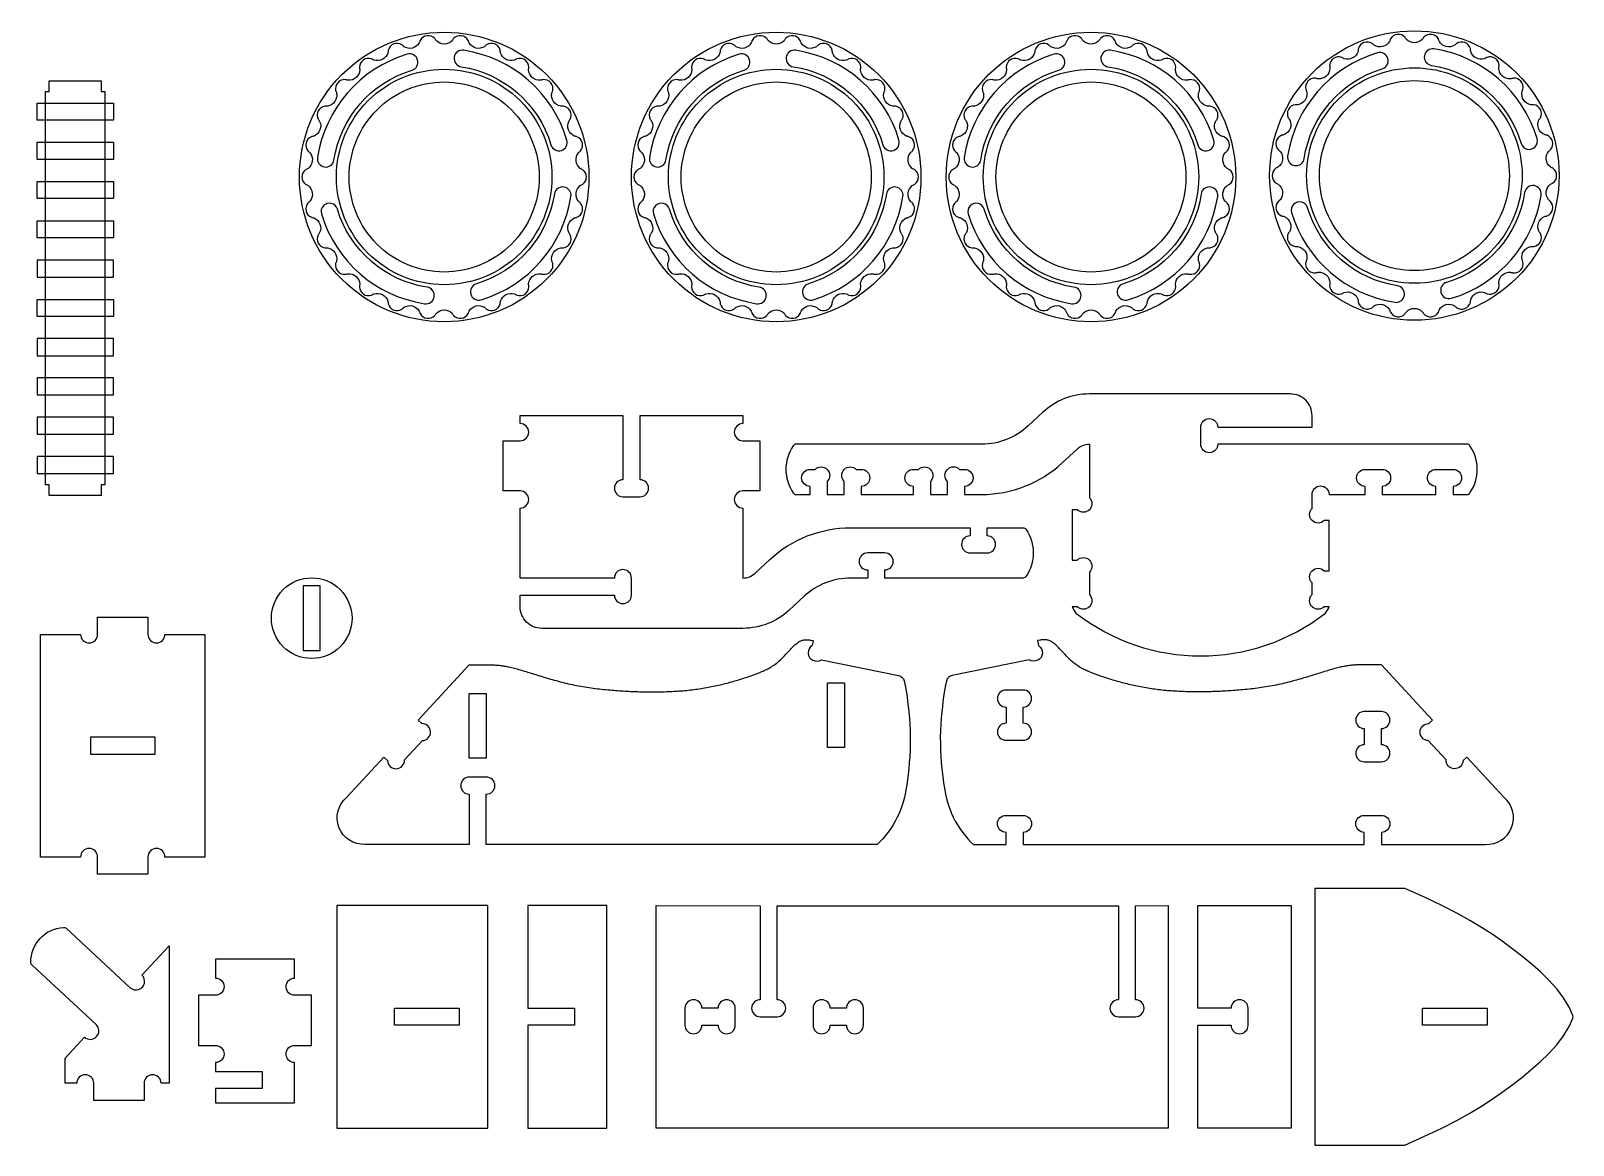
# Model space of a CAD drawing. Extents: x -514 to 537, y 96 to 817.
# Drawn here: x -514 to 28, y 96 to 488 of the extents above; entities that cross this region are included whole.
import ezdxf

# ---------------------------------------------------------------- set-up
doc = ezdxf.new("R2010")
doc.units = 0
for name, color, linetype in [('EXTERNAL_CUT', 1, 'CONTINUOUS'), ('INTERNAL_CUT', 5, 'CONTINUOUS'), ('KERF_POCKET_CUT_3MM', 6, 'CONTINUOUS'), ('POCKET_CUT_1_1MM', 3, 'CONTINUOUS')]:
    doc.layers.add(name, color=color, linetype=linetype)

msp = doc.modelspace()

# ---------------------------------------------------------------- linework, layer by layer
at = {"layer": 'EXTERNAL_CUT', "flags": 128}
for points in [[(-349.12, 392.94, -0.203461), (-347.22, 395.25, -0.203461), (-344.24, 395.49, -0.0722), (-343.75, 395.25, 0.068231), (-343.37, 395.05, 0.239296), (-340.51, 395.44, 0.239296), (-339.14, 397.97, 0.068231), (-339.19, 398.4, -0.0722), (-339.24, 398.95, -0.203461), (-337.96, 401.65, -0.203461), (-335.12, 402.6, -0.0722), (-334.59, 402.48, 0.068231), (-334.16, 402.38, 0.239296), (-331.48, 403.44, 0.239296), (-330.76, 406.22, 0.068231), (-330.91, 406.63, -0.0722), (-331.09, 407.15, -0.203461), (-330.49, 410.08, -0.203461), (-327.96, 411.68, -0.0722), (-327.41, 411.69, 0.068231), (-326.98, 411.69, 0.239296), (-324.63, 413.36, 0.239296), (-324.59, 416.24, 0.068231), (-324.84, 416.6, -0.0722), (-325.14, 417.06, -0.203461), (-325.25, 420.05, -0.203461), (-323.19, 422.21, -0.0722), (-322.66, 422.35, 0.068231), (-322.24, 422.46, 0.239296), (-320.35, 424.64, 0.239296), (-321.01, 427.45, 0.068231), (-321.33, 427.74, -0.0722), (-321.73, 428.11, -0.203461), (-322.56, 430.98, -0.203461), (-321.07, 433.58, -0.0722), (-320.59, 433.84, 0.068231), (-320.2, 434.05, 0.239296), (-318.9, 436.62, 0.239296), (-320.2, 439.18, 0.068231), (-320.59, 439.39, -0.0722), (-321.07, 439.66, -0.203461), (-322.56, 442.25, -0.203461), (-321.73, 445.12, -0.0722), (-321.33, 445.49, 0.068231), (-321.01, 445.78, 0.239296), (-320.35, 448.59, 0.239296), (-322.24, 450.77, 0.068231), (-322.66, 450.88, -0.0722), (-323.19, 451.02, -0.203461), (-325.25, 453.18, -0.203461), (-325.14, 456.17, -0.0722), (-324.84, 456.63, 0.068231), (-324.59, 456.99, 0.239296), (-324.63, 459.87, 0.239296), (-326.98, 461.54, 0.068231), (-327.41, 461.54, -0.0722), (-327.96, 461.55, -0.203461), (-330.49, 463.15, -0.203461), (-331.09, 466.08, -0.0722), (-330.91, 466.6, 0.068231), (-330.76, 467.01, 0.239296), (-331.48, 469.79, 0.239296), (-334.16, 470.85, 0.068231), (-334.59, 470.75, -0.0722), (-335.12, 470.63, -0.203461), (-337.96, 471.58, -0.203461), (-339.24, 474.28, -0.0722), (-339.19, 474.83, 0.068231), (-339.14, 475.26, 0.239296), (-340.51, 477.79, 0.239296), (-343.37, 478.18, 0.068231), (-343.75, 477.98, -0.0722), (-344.24, 477.74, -0.203461), (-347.22, 477.98, -0.203461), (-349.12, 480.29, -0.0722), (-349.2, 480.84, 0.068231), (-349.25, 481.27, 0.239296), (-351.19, 483.4, 0.239296), (-354.06, 483.09, 0.068231), (-354.39, 482.81, -0.0722), (-354.8, 482.45, -0.203461), (-357.75, 481.97, -0.203461), (-360.15, 483.77, -0.0722), (-360.35, 484.28, 0.068231), (-360.51, 484.68, 0.239296), (-362.9, 486.28, 0.239296), (-365.61, 485.3, 0.068231), (-365.86, 484.95, -0.0722), (-366.18, 484.5, -0.203461), (-368.94, 483.33, -0.203461), (-371.69, 484.5, -0.0722), (-372.01, 484.95, 0.068231), (-372.26, 485.3, 0.239296), (-374.97, 486.28, 0.239296), (-377.36, 484.68, 0.068231), (-377.52, 484.28, -0.0722), (-377.72, 483.77, -0.203461), (-380.12, 481.97, -0.203461), (-383.07, 482.45, -0.0722), (-383.48, 482.81, 0.068231), (-383.81, 483.09, 0.239296), (-386.68, 483.4, 0.239296), (-388.62, 481.27, 0.068231), (-388.67, 480.84, -0.0722), (-388.75, 480.29, -0.203461), (-390.65, 477.98, -0.203461), (-393.63, 477.74, -0.0722), (-394.12, 477.98, 0.068231), (-394.5, 478.18, 0.239296), (-397.36, 477.79, 0.239296), (-398.73, 475.26, 0.068231), (-398.68, 474.83, -0.0722), (-398.63, 474.28, -0.203461), (-399.91, 471.58, -0.203461), (-402.75, 470.63, -0.0722), (-403.28, 470.75, 0.068231), (-403.71, 470.85, 0.239296), (-406.39, 469.79, 0.239296), (-407.11, 467.01, 0.068231), (-406.96, 466.6, -0.0722), (-406.78, 466.08, -0.203461), (-407.38, 463.15, -0.203461), (-409.91, 461.55, -0.0722), (-410.46, 461.54, 0.068231), (-410.89, 461.54, 0.239296), (-413.24, 459.87, 0.239296), (-413.28, 456.99, 0.068231), (-413.03, 456.63, -0.0722), (-412.73, 456.17, -0.203461), (-412.62, 453.18, -0.203461), (-414.68, 451.02, -0.0722), (-415.21, 450.88, 0.068231), (-415.63, 450.77, 0.239296), (-417.52, 448.59, 0.239296), (-416.86, 445.78, 0.068231), (-416.54, 445.49, -0.0722), (-416.14, 445.12, -0.203461), (-415.31, 442.25, -0.203461), (-416.8, 439.66, -0.0722), (-417.28, 439.39, 0.068231), (-417.67, 439.18, 0.239296), (-418.97, 436.62, 0.239296), (-417.67, 434.05, 0.068231), (-417.28, 433.84, -0.0722), (-416.8, 433.58, -0.203461), (-415.31, 430.98, -0.203461), (-416.14, 428.11, -0.0722), (-416.54, 427.74, 0.068231), (-416.86, 427.45, 0.239296), (-417.52, 424.64, 0.239296), (-415.63, 422.46, 0.068231), (-415.21, 422.35, -0.0722), (-414.68, 422.21, -0.203461), (-412.62, 420.05, -0.203461), (-412.73, 417.06, -0.0722), (-413.03, 416.6, 0.068231), (-413.28, 416.24, 0.239296), (-413.24, 413.36, 0.239296), (-410.89, 411.69, 0.068231), (-410.46, 411.69, -0.0722), (-409.91, 411.68, -0.203461), (-407.38, 410.08, -0.203461), (-406.78, 407.15, -0.0722), (-406.96, 406.63, 0.068231), (-407.11, 406.22, 0.239296), (-406.39, 403.44, 0.239296), (-403.71, 402.38, 0.068231), (-403.28, 402.48, -0.0722), (-402.75, 402.6, -0.203461), (-399.91, 401.65, -0.203461), (-398.63, 398.95, -0.0722), (-398.68, 398.4, 0.068231), (-398.73, 397.97, 0.239296), (-397.36, 395.44, 0.239296), (-394.5, 395.05, 0.068231), (-394.12, 395.25, -0.0722), (-393.63, 395.49, -0.203461), (-390.65, 395.25, -0.203461), (-388.75, 392.94, -0.0722), (-388.67, 392.39, 0.068231), (-388.62, 391.96, 0.239296), (-386.68, 389.83, 0.239296), (-383.81, 390.14, 0.068231), (-383.48, 390.43, -0.0722), (-383.07, 390.78, -0.203461), (-380.12, 391.26, -0.203461), (-377.72, 389.46, -0.0722), (-377.52, 388.95, 0.068231), (-377.36, 388.55, 0.239296), (-374.97, 386.95, 0.239296), (-372.26, 387.93, 0.068231), (-372.01, 388.29, -0.0722), (-371.69, 388.73, -0.203461), (-368.94, 389.9, -0.203461), (-366.18, 388.73, -0.0722), (-365.86, 388.29, 0.068231), (-365.61, 387.93, 0.239296), (-362.9, 386.95, 0.239296), (-360.51, 388.55, 0.068231), (-360.35, 388.95, -0.0722), (-360.15, 389.46, -0.203461), (-357.75, 391.26, -0.203461), (-354.8, 390.78, -0.0722), (-354.39, 390.43, 0.068231), (-354.06, 390.14, 0.239296), (-351.19, 389.83, 0.239296), (-349.25, 391.96, 0.068231), (-349.2, 392.39, -0.0722), (-349.12, 392.94)], [(-232.36, 392.94, -0.203461), (-230.47, 395.25, -0.203461), (-227.49, 395.49, -0.0722), (-227, 395.25, 0.068231), (-226.61, 395.05, 0.239296), (-223.75, 395.44, 0.239296), (-222.38, 397.97, 0.068231), (-222.43, 398.4, -0.0722), (-222.48, 398.95, -0.203461), (-221.2, 401.65, -0.203461), (-218.36, 402.6, -0.0722), (-217.83, 402.48, 0.068231), (-217.41, 402.38, 0.239296), (-214.73, 403.44, 0.239296), (-214, 406.22, 0.068231), (-214.15, 406.63, -0.0722), (-214.33, 407.15, -0.203461), (-213.73, 410.08, -0.203461), (-211.2, 411.68, -0.0722), (-210.66, 411.69, 0.068231), (-210.22, 411.69, 0.239296), (-207.87, 413.36, 0.239296), (-207.83, 416.24, 0.068231), (-208.08, 416.6, -0.0722), (-208.38, 417.06, -0.203461), (-208.5, 420.05, -0.203461), (-206.43, 422.21, -0.0722), (-205.9, 422.35, 0.068231), (-205.48, 422.46, 0.239296), (-203.6, 424.64, 0.239296), (-204.25, 427.45, 0.068231), (-204.57, 427.74, -0.0722), (-204.97, 428.11, -0.203461), (-205.8, 430.98, -0.203461), (-204.31, 433.58, -0.0722), (-203.83, 433.84, 0.068231), (-203.45, 434.05, 0.239296), (-202.14, 436.62, 0.239296), (-203.45, 439.18, 0.068231), (-203.83, 439.39, -0.0722), (-204.31, 439.66, -0.203461), (-205.8, 442.25, -0.203461), (-204.97, 445.12, -0.0722), (-204.57, 445.49, 0.068231), (-204.25, 445.78, 0.239296), (-203.6, 448.59, 0.239296), (-205.48, 450.77, 0.068231), (-205.9, 450.88, -0.0722), (-206.43, 451.02, -0.203461), (-208.5, 453.18, -0.203461), (-208.38, 456.17, -0.0722), (-208.08, 456.63, 0.068231), (-207.83, 456.99, 0.239296), (-207.87, 459.87, 0.239296), (-210.22, 461.54, 0.068231), (-210.66, 461.54, -0.0722), (-211.2, 461.55, -0.203461), (-213.73, 463.15, -0.203461), (-214.33, 466.08, -0.0722), (-214.15, 466.6, 0.068231), (-214, 467.01, 0.239296), (-214.73, 469.79, 0.239296), (-217.41, 470.85, 0.068231), (-217.83, 470.75, -0.0722), (-218.36, 470.63, -0.203461), (-221.2, 471.58, -0.203461), (-222.48, 474.28, -0.0722), (-222.43, 474.83, 0.068231), (-222.38, 475.26, 0.239296), (-223.75, 477.79, 0.239296), (-226.61, 478.18, 0.068231), (-227, 477.98, -0.0722), (-227.49, 477.74, -0.203461), (-230.47, 477.98, -0.203461), (-232.36, 480.29, -0.0722), (-232.44, 480.84, 0.068231), (-232.49, 481.27, 0.239296), (-234.43, 483.4, 0.239296), (-237.3, 483.09, 0.068231), (-237.63, 482.81, -0.0722), (-238.04, 482.45, -0.203461), (-241, 481.97, -0.203461), (-243.39, 483.77, -0.0722), (-243.59, 484.28, 0.068231), (-243.75, 484.68, 0.239296), (-246.15, 486.28, 0.239296), (-248.85, 485.3, 0.068231), (-249.1, 484.95, -0.0722), (-249.42, 484.5, -0.203461), (-252.18, 483.33, -0.203461), (-254.93, 484.5, -0.0722), (-255.25, 484.95, 0.068231), (-255.5, 485.3, 0.239296), (-258.21, 486.28, 0.239296), (-260.6, 484.68, 0.068231), (-260.76, 484.28, -0.0722), (-260.96, 483.77, -0.203461), (-263.36, 481.97, -0.203461), (-266.31, 482.45, -0.0722), (-266.73, 482.81, 0.068231), (-267.05, 483.09, 0.239296), (-269.92, 483.4, 0.239296), (-271.86, 481.27, 0.068231), (-271.92, 480.84, -0.0722), (-271.99, 480.29, -0.203461), (-273.89, 477.98, -0.203461), (-276.87, 477.74, -0.0722), (-277.36, 477.98, 0.068231), (-277.74, 478.18, 0.239296), (-280.6, 477.79, 0.239296), (-281.97, 475.26, 0.068231), (-281.93, 474.83, -0.0722), (-281.87, 474.28, -0.203461), (-283.16, 471.58, -0.203461), (-285.99, 470.63, -0.0722), (-286.53, 470.75, 0.068231), (-286.95, 470.85, 0.239296), (-289.63, 469.79, 0.239296), (-290.36, 467.01, 0.068231), (-290.21, 466.6, -0.0722), (-290.02, 466.08, -0.203461), (-290.62, 463.15, -0.203461), (-293.15, 461.55, -0.0722), (-293.7, 461.54, 0.068231), (-294.13, 461.54, 0.239296), (-296.48, 459.87, 0.239296), (-296.52, 456.99, 0.068231), (-296.28, 456.63, -0.0722), (-295.97, 456.17, -0.203461), (-295.86, 453.18, -0.203461), (-297.93, 451.02, -0.0722), (-298.46, 450.88, 0.068231), (-298.88, 450.77, 0.239296), (-300.76, 448.59, 0.239296), (-300.11, 445.78, 0.068231), (-299.78, 445.49, -0.0722), (-299.38, 445.12, -0.203461), (-298.55, 442.25, -0.203461), (-300.04, 439.66, -0.0722), (-300.52, 439.39, 0.068231), (-300.91, 439.18, 0.239296), (-302.21, 436.62, 0.239296), (-300.91, 434.05, 0.068231), (-300.52, 433.84, -0.0722), (-300.04, 433.58, -0.203461), (-298.55, 430.98, -0.203461), (-299.38, 428.11, -0.0722), (-299.78, 427.74, 0.068231), (-300.11, 427.45, 0.239296), (-300.76, 424.64, 0.239296), (-298.88, 422.46, 0.068231), (-298.46, 422.35, -0.0722), (-297.93, 422.21, -0.203461), (-295.86, 420.05, -0.203461), (-295.97, 417.06, -0.0722), (-296.28, 416.6, 0.068231), (-296.52, 416.24, 0.239296), (-296.48, 413.36, 0.239296), (-294.13, 411.69, 0.068231), (-293.7, 411.69, -0.0722), (-293.15, 411.68, -0.203461), (-290.62, 410.08, -0.203461), (-290.02, 407.15, -0.0722), (-290.21, 406.63, 0.068231), (-290.36, 406.22, 0.239296), (-289.63, 403.44, 0.239296), (-286.95, 402.38, 0.068231), (-286.53, 402.48, -0.0722), (-285.99, 402.6, -0.203461), (-283.16, 401.65, -0.203461), (-281.87, 398.95, -0.0722), (-281.93, 398.4, 0.068231), (-281.97, 397.97, 0.239296), (-280.6, 395.44, 0.239296), (-277.74, 395.05, 0.068231), (-277.36, 395.25, -0.0722), (-276.87, 395.49, -0.203461), (-273.89, 395.25, -0.203461), (-271.99, 392.94, -0.0722), (-271.92, 392.39, 0.068231), (-271.86, 391.96, 0.239296), (-269.92, 389.83, 0.239296), (-267.05, 390.14, 0.068231), (-266.73, 390.43, -0.0722), (-266.31, 390.78, -0.203461), (-263.36, 391.26, -0.203461), (-260.96, 389.46, -0.0722), (-260.76, 388.95, 0.068231), (-260.6, 388.55, 0.239296), (-258.21, 386.95, 0.239296), (-255.5, 387.93, 0.068231), (-255.25, 388.29, -0.0722), (-254.93, 388.73, -0.203461), (-252.18, 389.9, -0.203461), (-249.42, 388.73, -0.0722), (-249.1, 388.29, 0.068231), (-248.85, 387.93, 0.239296), (-246.15, 386.95, 0.239296), (-243.75, 388.55, 0.068231), (-243.59, 388.95, -0.0722), (-243.39, 389.46, -0.203461), (-241, 391.26, -0.203461), (-238.04, 390.78, -0.0722), (-237.63, 390.43, 0.068231), (-237.3, 390.14, 0.239296), (-234.43, 389.83, 0.239296), (-232.49, 391.96, 0.068231), (-232.44, 392.39, -0.0722), (-232.36, 392.94)], [(-121.66, 392.94, -0.203461), (-119.77, 395.25, -0.203461), (-116.79, 395.49, -0.0722), (-116.3, 395.25, 0.068231), (-115.91, 395.05, 0.239296), (-113.06, 395.44, 0.239296), (-111.68, 397.97, 0.068231), (-111.73, 398.4, -0.0722), (-111.79, 398.95, -0.203461), (-110.5, 401.65, -0.203461), (-107.67, 402.6, -0.0722), (-107.13, 402.48, 0.068231), (-106.71, 402.38, 0.239296), (-104.03, 403.44, 0.239296), (-103.3, 406.22, 0.068231), (-103.45, 406.63, -0.0722), (-103.63, 407.15, -0.203461), (-103.03, 410.08, -0.203461), (-100.51, 411.68, -0.0722), (-99.96, 411.69, 0.068231), (-99.53, 411.69, 0.239296), (-97.18, 413.36, 0.239296), (-97.14, 416.24, 0.068231), (-97.38, 416.6, -0.0722), (-97.68, 417.06, -0.203461), (-97.8, 420.05, -0.203461), (-95.73, 422.21, -0.0722), (-95.2, 422.35, 0.068231), (-94.78, 422.46, 0.239296), (-92.9, 424.64, 0.239296), (-93.55, 427.45, 0.068231), (-93.87, 427.74, -0.0722), (-94.28, 428.11, -0.203461), (-95.1, 430.98, -0.203461), (-93.61, 433.58, -0.0722), (-93.13, 433.84, 0.068231), (-92.75, 434.05, 0.239296), (-91.45, 436.62, 0.239296), (-92.75, 439.18, 0.068231), (-93.13, 439.39, -0.0722), (-93.61, 439.66, -0.203461), (-95.1, 442.25, -0.203461), (-94.28, 445.12, -0.0722), (-93.87, 445.49, 0.068231), (-93.55, 445.78, 0.239296), (-92.9, 448.59, 0.239296), (-94.78, 450.77, 0.068231), (-95.2, 450.88, -0.0722), (-95.73, 451.02, -0.203461), (-97.8, 453.18, -0.203461), (-97.68, 456.17, -0.0722), (-97.38, 456.63, 0.068231), (-97.14, 456.99, 0.239296), (-97.18, 459.87, 0.239296), (-99.53, 461.54, 0.068231), (-99.96, 461.54, -0.0722), (-100.51, 461.55, -0.203461), (-103.03, 463.15, -0.203461), (-103.63, 466.08, -0.0722), (-103.45, 466.6, 0.068231), (-103.3, 467.01, 0.239296), (-104.03, 469.79, 0.239296), (-106.71, 470.85, 0.068231), (-107.13, 470.75, -0.0722), (-107.67, 470.63, -0.203461), (-110.5, 471.58, -0.203461), (-111.79, 474.28, -0.0722), (-111.73, 474.83, 0.068231), (-111.68, 475.26, 0.239296), (-113.06, 477.79, 0.239296), (-115.91, 478.18, 0.068231), (-116.3, 477.98, -0.0722), (-116.79, 477.74, -0.203461), (-119.77, 477.98, -0.203461), (-121.66, 480.29, -0.0722), (-121.74, 480.84, 0.068231), (-121.8, 481.27, 0.239296), (-123.74, 483.4, 0.239296), (-126.6, 483.09, 0.068231), (-126.93, 482.81, -0.0722), (-127.35, 482.45, -0.203461), (-130.3, 481.97, -0.203461), (-132.69, 483.77, -0.0722), (-132.9, 484.28, 0.068231), (-133.06, 484.68, 0.239296), (-135.45, 486.28, 0.239296), (-138.16, 485.3, 0.068231), (-138.41, 484.95, -0.0722), (-138.73, 484.5, -0.203461), (-141.48, 483.33, -0.203461), (-144.23, 484.5, -0.0722), (-144.55, 484.95, 0.068231), (-144.8, 485.3, 0.239296), (-147.51, 486.28, 0.239296), (-149.9, 484.68, 0.068231), (-150.06, 484.28, -0.0722), (-150.27, 483.77, -0.203461), (-152.66, 481.97, -0.203461), (-155.61, 482.45, -0.0722), (-156.03, 482.81, 0.068231), (-156.36, 483.09, 0.239296), (-159.22, 483.4, 0.239296), (-161.16, 481.27, 0.068231), (-161.22, 480.84, -0.0722), (-161.3, 480.29, -0.203461), (-163.19, 477.98, -0.203461), (-166.17, 477.74, -0.0722), (-166.66, 477.98, 0.068231), (-167.05, 478.18, 0.239296), (-169.9, 477.79, 0.239296), (-171.28, 475.26, 0.068231), (-171.23, 474.83, -0.0722), (-171.17, 474.28, -0.203461), (-172.46, 471.58, -0.203461), (-175.29, 470.63, -0.0722), (-175.83, 470.75, 0.068231), (-176.25, 470.85, 0.239296), (-178.93, 469.79, 0.239296), (-179.66, 467.01, 0.068231), (-179.51, 466.6, -0.0722), (-179.32, 466.08, -0.203461), (-179.93, 463.15, -0.203461), (-182.45, 461.55, -0.0722), (-183, 461.54, 0.068231), (-183.43, 461.54, 0.239296), (-185.78, 459.87, 0.239296), (-185.82, 456.99, 0.068231), (-185.58, 456.63, -0.0722), (-185.28, 456.17, -0.203461), (-185.16, 453.18, -0.203461), (-187.23, 451.02, -0.0722), (-187.76, 450.88, 0.068231), (-188.18, 450.77, 0.239296), (-190.06, 448.59, 0.239296), (-189.41, 445.78, 0.068231), (-189.09, 445.49, -0.0722), (-188.68, 445.12, -0.203461), (-187.86, 442.25, -0.203461), (-189.35, 439.66, -0.0722), (-189.83, 439.39, 0.068231), (-190.21, 439.18, 0.239296), (-191.51, 436.62, 0.239296), (-190.21, 434.05, 0.068231), (-189.83, 433.84, -0.0722), (-189.35, 433.58, -0.203461), (-187.86, 430.98, -0.203461), (-188.68, 428.11, -0.0722), (-189.09, 427.74, 0.068231), (-189.41, 427.45, 0.239296), (-190.06, 424.64, 0.239296), (-188.18, 422.46, 0.068231), (-187.76, 422.35, -0.0722), (-187.23, 422.21, -0.203461), (-185.16, 420.05, -0.203461), (-185.28, 417.06, -0.0722), (-185.58, 416.6, 0.068231), (-185.82, 416.24, 0.239296), (-185.78, 413.36, 0.239296), (-183.43, 411.69, 0.068231), (-183, 411.69, -0.0722), (-182.45, 411.68, -0.203461), (-179.93, 410.08, -0.203461), (-179.32, 407.15, -0.0722), (-179.51, 406.63, 0.068231), (-179.66, 406.22, 0.239296), (-178.93, 403.44, 0.239296), (-176.25, 402.38, 0.068231), (-175.83, 402.48, -0.0722), (-175.29, 402.6, -0.203461), (-172.46, 401.65, -0.203461), (-171.17, 398.95, -0.0722), (-171.23, 398.4, 0.068231), (-171.28, 397.97, 0.239296), (-169.9, 395.44, 0.239296), (-167.05, 395.05, 0.068231), (-166.66, 395.25, -0.0722), (-166.17, 395.49, -0.203461), (-163.19, 395.25, -0.203461), (-161.3, 392.94, -0.0722), (-161.22, 392.39, 0.068231), (-161.16, 391.96, 0.239296), (-159.22, 389.83, 0.239296), (-156.36, 390.14, 0.068231), (-156.03, 390.43, -0.0722), (-155.61, 390.78, -0.203461), (-152.66, 391.26, -0.203461), (-150.27, 389.46, -0.0722), (-150.06, 388.95, 0.068231), (-149.9, 388.55, 0.239296), (-147.51, 386.95, 0.239296), (-144.8, 387.93, 0.068231), (-144.55, 388.29, -0.0722), (-144.23, 388.73, -0.203461), (-141.48, 389.9, -0.203461), (-138.73, 388.73, -0.0722), (-138.41, 388.29, 0.068231), (-138.16, 387.93, 0.239296), (-135.45, 386.95, 0.239296), (-133.06, 388.55, 0.068231), (-132.9, 388.95, -0.0722), (-132.69, 389.46, -0.203461), (-130.3, 391.26, -0.203461), (-127.35, 390.78, -0.0722), (-126.93, 390.43, 0.068231), (-126.6, 390.14, 0.239296), (-123.74, 389.83, 0.239296), (-121.8, 391.96, 0.068231), (-121.74, 392.39, -0.0722), (-121.66, 392.94)], [(-7.93, 393.43, -0.203461), (-6.04, 395.75, -0.203461), (-3.06, 395.99, -0.0722), (-2.56, 395.75, 0.068231), (-2.18, 395.55, 0.239296), (0.68, 395.94, 0.239296), (2.05, 398.47, 0.068231), (2, 398.9, -0.0722), (1.95, 399.45, -0.203461), (3.23, 402.15, -0.203461), (6.07, 403.1, -0.0722), (6.6, 402.98, 0.068231), (7.03, 402.88, 0.239296), (9.71, 403.93, 0.239296), (10.43, 406.72, 0.068231), (10.28, 407.13, -0.0722), (10.1, 407.65, -0.203461), (10.7, 410.57, -0.203461), (13.23, 412.18, -0.0722), (13.77, 412.19, 0.068231), (14.21, 412.19, 0.239296), (16.56, 413.86, 0.239296), (16.6, 416.74, 0.068231), (16.35, 417.1, -0.0722), (16.05, 417.56, -0.203461), (15.94, 420.55, -0.203461), (18, 422.71, -0.0722), (18.53, 422.85, 0.068231), (18.95, 422.96, 0.239296), (20.83, 425.14, 0.239296), (20.18, 427.95, 0.068231), (19.86, 428.24, -0.0722), (19.46, 428.61, -0.203461), (18.63, 431.48, -0.203461), (20.12, 434.07, -0.0722), (20.6, 434.34, 0.068231), (20.98, 434.54, 0.239296), (22.29, 437.11, 0.239296), (20.98, 439.68, 0.068231), (20.6, 439.89, -0.0722), (20.12, 440.15, -0.203461), (18.63, 442.74, -0.203461), (19.46, 445.62, -0.0722), (19.86, 445.99, 0.068231), (20.18, 446.28, 0.239296), (20.83, 449.09, 0.239296), (18.95, 451.27, 0.068231), (18.53, 451.38, -0.0722), (18, 451.52, -0.203461), (15.94, 453.68, -0.203461), (16.05, 456.67, -0.0722), (16.35, 457.12, 0.068231), (16.6, 457.48, 0.239296), (16.56, 460.37, 0.239296), (14.21, 462.03, 0.068231), (13.77, 462.04, -0.0722), (13.23, 462.05, -0.203461), (10.7, 463.65, -0.203461), (10.1, 466.58, -0.0722), (10.28, 467.1, 0.068231), (10.43, 467.5, 0.239296), (9.71, 470.29, 0.239296), (7.03, 471.35, 0.068231), (6.6, 471.25, -0.0722), (6.07, 471.13, -0.203461), (3.23, 472.08, -0.203461), (1.95, 474.78, -0.0722), (2, 475.33, 0.068231), (2.05, 475.76, 0.239296), (0.68, 478.29, 0.239296), (-2.18, 478.68, 0.068231), (-2.56, 478.48, -0.0722), (-3.06, 478.23, -0.203461), (-6.04, 478.48, -0.203461), (-7.93, 480.79, -0.0722), (-8.01, 481.34, 0.068231), (-8.06, 481.77, 0.239296), (-10, 483.9, 0.239296), (-12.87, 483.59, 0.068231), (-13.2, 483.3, -0.0722), (-13.61, 482.95, -0.203461), (-16.57, 482.47, -0.203461), (-18.96, 484.27, -0.0722), (-19.16, 484.77, 0.068231), (-19.32, 485.18, 0.239296), (-21.71, 486.78, 0.239296), (-24.42, 485.8, 0.068231), (-24.67, 485.44, -0.0722), (-24.99, 485, -0.203461), (-27.75, 483.83, -0.203461), (-30.5, 485, -0.0722), (-30.82, 485.44, 0.068231), (-31.07, 485.8, 0.239296), (-33.78, 486.78, 0.239296), (-36.17, 485.18, 0.068231), (-36.33, 484.77, -0.0722), (-36.53, 484.27, -0.203461), (-38.93, 482.47, -0.203461), (-41.88, 482.95, -0.0722), (-42.29, 483.3, 0.068231), (-42.62, 483.59, 0.239296), (-45.49, 483.9, 0.239296), (-47.43, 481.77, 0.068231), (-47.48, 481.34, -0.0722), (-47.56, 480.79, -0.203461), (-49.46, 478.48, -0.203461), (-52.44, 478.23, -0.0722), (-52.93, 478.48, 0.068231), (-53.31, 478.68, 0.239296), (-56.17, 478.29, 0.239296), (-57.54, 475.76, 0.068231), (-57.49, 475.33, -0.0722), (-57.44, 474.78, -0.203461), (-58.72, 472.08, -0.203461), (-61.56, 471.13, -0.0722), (-62.09, 471.25, 0.068231), (-62.52, 471.35, 0.239296), (-65.2, 470.29, 0.239296), (-65.92, 467.5, 0.068231), (-65.77, 467.1, -0.0722), (-65.59, 466.58, -0.203461), (-66.19, 463.65, -0.203461), (-68.72, 462.05, -0.0722), (-69.27, 462.04, 0.068231), (-69.7, 462.03, 0.239296), (-72.05, 460.37, 0.239296), (-72.09, 457.48, 0.068231), (-71.85, 457.12, -0.0722), (-71.54, 456.67, -0.203461), (-71.43, 453.68, -0.203461), (-73.49, 451.52, -0.0722), (-74.02, 451.38, 0.068231), (-74.44, 451.27, 0.239296), (-76.33, 449.09, 0.239296), (-75.67, 446.28, 0.068231), (-75.35, 445.99, -0.0722), (-74.95, 445.62, -0.203461), (-74.12, 442.74, -0.203461), (-75.61, 440.15, -0.0722), (-76.09, 439.89, 0.068231), (-76.48, 439.68, 0.239296), (-77.78, 437.11, 0.239296), (-76.48, 434.54, 0.068231), (-76.09, 434.34, -0.0722), (-75.61, 434.07, -0.203461), (-74.12, 431.48, -0.203461), (-74.95, 428.61, -0.0722), (-75.35, 428.24, 0.068231), (-75.67, 427.95, 0.239296), (-76.33, 425.14, 0.239296), (-74.44, 422.96, 0.068231), (-74.02, 422.85, -0.0722), (-73.49, 422.71, -0.203461), (-71.43, 420.55, -0.203461), (-71.54, 417.56, -0.0722), (-71.85, 417.1, 0.068231), (-72.09, 416.74, 0.239296), (-72.05, 413.86, 0.239296), (-69.7, 412.19, 0.068231), (-69.27, 412.19, -0.0722), (-68.72, 412.18, -0.203461), (-66.19, 410.57, -0.203461), (-65.59, 407.65, -0.0722), (-65.77, 407.13, 0.068231), (-65.92, 406.72, 0.239296), (-65.2, 403.93, 0.239296), (-62.52, 402.88, 0.068231), (-62.09, 402.98, -0.0722), (-61.56, 403.1, -0.203461), (-58.72, 402.15, -0.203461), (-57.44, 399.45, -0.0722), (-57.49, 398.9, 0.068231), (-57.54, 398.47, 0.239296), (-56.17, 395.94, 0.239296), (-53.31, 395.55, 0.068231), (-52.93, 395.75, -0.0722), (-52.44, 395.99, -0.203461), (-49.46, 395.75, -0.203461), (-47.56, 393.43, -0.0722), (-47.48, 392.89, 0.068231), (-47.43, 392.46, 0.239296), (-45.49, 390.33, 0.239296), (-42.62, 390.64, 0.068231), (-42.29, 390.92, -0.0722), (-41.88, 391.28, -0.203461), (-38.93, 391.75, -0.203461), (-36.53, 389.96, -0.0722), (-36.33, 389.45, 0.068231), (-36.17, 389.05, 0.239296), (-33.78, 387.44, 0.239296), (-31.07, 388.43, 0.068231), (-30.82, 388.78, -0.0722), (-30.5, 389.23, -0.203461), (-27.75, 390.4, -0.203461), (-24.99, 389.23, -0.0722), (-24.67, 388.78, 0.068231), (-24.42, 388.43, 0.239296), (-21.71, 387.44, 0.239296), (-19.32, 389.05, 0.068231), (-19.16, 389.45, -0.0722), (-18.96, 389.96, -0.203461), (-16.57, 391.75, -0.203461), (-13.61, 391.28, -0.0722), (-13.2, 390.92, 0.068231), (-12.87, 390.64, 0.239296), (-10, 390.33, 0.239296), (-8.06, 392.46, 0.068231), (-8.01, 392.89, -0.0722), (-7.93, 393.43)], [(-245.15, 324.95), (-240.25, 324.95), (-240.25, 327.79, -0.414214), (-243.25, 330.79, -0.414214), (-240.25, 333.79), (-238.49, 333.79, -1), (-234.25, 329.55), (-234.25, 324.95), (-228.25, 324.95), (-228.25, 329.55, -1), (-224.01, 333.79), (-222.25, 333.79, -0.414214), (-219.25, 330.79, -0.414214), (-222.25, 327.79), (-222.25, 324.95), (-203.94, 324.95), (-203.94, 327.79, -0.414214), (-206.94, 330.79, -0.414214), (-203.94, 333.79), (-202.18, 333.79, -1), (-197.94, 329.55), (-197.94, 324.95), (-191.94, 324.95), (-191.94, 329.55, -1), (-187.69, 333.79), (-185.94, 333.79, -0.414214), (-182.94, 330.79, -0.414214), (-185.94, 327.79), (-185.94, 324.95), (-179.94, 324.95, 0.189282), (-151.58, 336.08), (-146.34, 340.94, -0.189282), (-142.04, 342.63), (-142.04, 323.82, -0.414214), (-142.04, 319.58, -0.414214), (-146.28, 319.58), (-148.04, 319.58), (-148.04, 301.89), (-146.28, 301.89, -0.414214), (-142.04, 301.89, -0.414214), (-142.04, 297.65), (-142.04, 289.72, -0.414214), (-142.04, 285.47, -0.414214), (-146.28, 285.47), (-148.04, 285.47, 0.091342), (-146.75, 283.26, 0.344017), (-59.02, 283.26, 0.091342), (-57.73, 285.47), (-59.48, 285.47, -0.414214), (-63.73, 285.47, -0.414214), (-63.73, 289.72), (-63.73, 293.86, -0.414214), (-63.73, 298.1, -0.414214), (-59.48, 298.1), (-57.73, 298.1), (-57.73, 315.79), (-59.48, 315.79, -0.414214), (-63.73, 315.79, -0.414214), (-63.73, 320.03), (-63.73, 324.95, -1), (-57.73, 324.95), (-45.09, 324.95), (-45.09, 327.79, -0.414214), (-48.09, 330.79, -0.414214), (-45.09, 333.79), (-39.09, 333.79, -0.414214), (-36.09, 330.79, -0.414214), (-39.09, 327.79), (-39.09, 324.95), (-20.15, 324.95), (-20.15, 327.79, -0.414214), (-23.15, 330.79, -0.414214), (-20.15, 333.79), (-14.15, 333.79, -0.414214), (-11.15, 330.79, -0.414214), (-14.15, 327.79), (-14.15, 324.95), (-9.25, 324.95, 0.246483), (-8.21, 325.49, 0.311601), (-8.21, 342.08, 0.246483), (-9.25, 342.63), (-96.88, 342.63, -1), (-102.88, 342.63), (-102.88, 348.63, -1), (-96.88, 348.63), (-63.73, 348.63), (-63.73, 352.74, 0.414214), (-71.31, 360.31), (-142.04, 360.31, 0.189282), (-158.37, 353.9), (-163.61, 349.04, -0.189282), (-179.94, 342.63), (-245.15, 342.63, 0.246483), (-246.19, 342.08, 0.311601), (-246.19, 325.49, 0.246483), (-245.15, 324.95)], [(-342.22, 320.19, 1), (-342.22, 326.19), (-348.22, 326.19), (-348.22, 343.87), (-342.22, 343.87, 1), (-342.22, 349.87), (-342.22, 352.72), (-306.07, 352.72), (-306.07, 330.14, 0.414214), (-309.07, 327.14, 0.414214), (-306.07, 324.14), (-300.07, 324.14, 0.414214), (-297.07, 327.14, 0.414214), (-300.07, 330.14), (-300.07, 352.72), (-263.91, 352.72), (-263.91, 349.87, 1), (-263.91, 343.87), (-257.91, 343.87), (-257.91, 326.19), (-263.91, 326.19, 1), (-263.91, 320.19), (-263.91, 295.56, 0.189282), (-259.61, 297.25), (-254.37, 302.11, -0.189282), (-226.01, 313.24), (-184.01, 313.24), (-184.01, 310.4, 0.414214), (-187.01, 307.4, 0.414214), (-184.01, 304.4), (-178.01, 304.4, 0.414214), (-175.01, 307.4, 0.414214), (-178.01, 310.4), (-178.01, 313.24), (-165.38, 313.24, -0.246483), (-164.34, 312.7, -0.311601), (-164.34, 296.1, -0.246483), (-165.38, 295.56), (-214.01, 295.56), (-214.01, 298.4, 0.414214), (-211.01, 301.4, 0.414214), (-214.01, 304.4), (-220.01, 304.4, 0.414214), (-223.01, 301.4, 0.414214), (-220.01, 298.4), (-220.01, 295.56), (-226.01, 295.56, 0.189282), (-242.34, 289.15), (-247.58, 284.29, -0.189282), (-263.91, 277.87), (-334.64, 277.87, -0.414214), (-342.22, 285.45), (-342.22, 289.56), (-309.07, 289.56, 0.414214), (-306.07, 286.56, 0.414214), (-303.07, 289.56), (-303.07, 295.56, 0.414214), (-306.07, 298.56, 0.414214), (-309.07, 295.56), (-342.22, 295.56), (-342.22, 320.19)], [(-401.33, 281.45, -0.414214), (-415.52, 267.26, -0.414214), (-429.7, 281.45, -0.414214), (-415.52, 295.63, -0.414214), (-401.33, 281.45)], [(-510.86, 197.44), (-510.86, 275.75), (-496.82, 275.75, 0.414214), (-493.82, 272.75, 0.414214), (-490.82, 275.75), (-490.82, 281.75), (-473.13, 281.75), (-473.13, 275.75, 0.414214), (-470.13, 272.75, 0.414214), (-467.13, 275.75), (-453.09, 275.75), (-453.09, 197.44), (-467.13, 197.44, 1), (-473.13, 197.44), (-473.13, 191.44), (-490.82, 191.44), (-490.82, 197.44, 1), (-496.82, 197.44), (-510.86, 197.44)], [(-396.69, 201.86, -0.721217), (-403.17, 218.52), (-390.15, 232.58), (-388.86, 231.39, 0.414214), (-385.75, 228.51, 0.414214), (-382.87, 231.62), (-376.62, 238.37, 0.414214), (-373.74, 241.48, 0.414214), (-376.85, 244.37), (-378.14, 245.56), (-360.12, 265.02), (-353.01, 265.02), (-352.84, 265.02), (-352.65, 265.02), (-352.44, 265.02), (-352.22, 265.02), (-351.98, 265.01), (-351.73, 265.01), (-351.47, 265), (-351.19, 264.99), (-350.89, 264.97), (-350.59, 264.95), (-350.27, 264.93), (-349.94, 264.9), (-349.6, 264.87), (-349.24, 264.83), (-348.88, 264.79), (-348.5, 264.74), (-348.11, 264.69), (-347.72, 264.62), (-347.31, 264.55), (-346.89, 264.47), (-346.47, 264.39), (-346.04, 264.29), (-345.6, 264.19), (-345.14, 264.08), (-344.68, 263.97), (-344.22, 263.84), (-343.74, 263.72), (-343.25, 263.58), (-342.76, 263.44), (-342.25, 263.29), (-341.74, 263.14), (-341.21, 262.98), (-340.68, 262.82), (-340.14, 262.65), (-339.59, 262.48), (-339.03, 262.31), (-338.46, 262.13), (-337.88, 261.95), (-337.29, 261.77), (-336.69, 261.58), (-336.08, 261.39), (-335.46, 261.2), (-334.84, 261.01), (-334.2, 260.81), (-333.56, 260.62), (-332.91, 260.42), (-332.25, 260.23), (-331.59, 260.04), (-330.91, 259.84), (-330.23, 259.65), (-329.55, 259.47), (-328.86, 259.28), (-328.16, 259.1), (-327.46, 258.92), (-326.75, 258.74), (-326.04, 258.57), (-325.32, 258.4), (-324.6, 258.24), (-323.87, 258.08), (-323.14, 257.93), (-322.41, 257.78), (-321.68, 257.64), (-320.94, 257.51), (-320.2, 257.38), (-319.47, 257.26), (-318.73, 257.15), (-317.99, 257.04), (-317.25, 256.93), (-316.51, 256.83), (-315.78, 256.74), (-315.04, 256.65), (-314.31, 256.56), (-313.59, 256.48), (-312.87, 256.4), (-312.15, 256.33), (-311.44, 256.26), (-310.73, 256.2), (-310.03, 256.14), (-309.33, 256.08), (-308.65, 256.02), (-307.97, 255.97), (-307.3, 255.92), (-306.63, 255.88), (-305.98, 255.84), (-305.32, 255.8), (-304.68, 255.76), (-304.03, 255.73), (-303.4, 255.7), (-302.76, 255.67), (-302.13, 255.64), (-301.5, 255.62), (-300.88, 255.6), (-300.25, 255.59), (-299.63, 255.57), (-299.01, 255.56), (-298.38, 255.55), (-297.76, 255.54), (-297.13, 255.53), (-296.51, 255.53), (-295.88, 255.53), (-295.25, 255.53), (-294.62, 255.53), (-293.98, 255.54), (-293.34, 255.55), (-292.7, 255.56), (-292.06, 255.57), (-291.42, 255.59), (-290.78, 255.61), (-290.13, 255.63), (-289.49, 255.66), (-288.84, 255.69), (-288.2, 255.72), (-287.55, 255.76), (-286.9, 255.8), (-286.26, 255.84), (-285.61, 255.89), (-284.97, 255.94), (-284.32, 256), (-283.68, 256.06), (-283.04, 256.13), (-282.4, 256.2), (-281.76, 256.28), (-281.13, 256.36), (-280.49, 256.44), (-279.86, 256.53), (-279.23, 256.62), (-278.61, 256.72), (-277.98, 256.82), (-277.36, 256.93), (-276.74, 257.04), (-276.12, 257.15), (-275.51, 257.27), (-274.9, 257.39), (-274.29, 257.51), (-273.69, 257.64), (-273.09, 257.77), (-272.5, 257.9), (-271.9, 258.04), (-271.32, 258.17), (-270.73, 258.32), (-270.15, 258.46), (-269.58, 258.61), (-269, 258.76), (-268.44, 258.91), (-267.88, 259.06), (-267.32, 259.22), (-266.77, 259.37), (-266.22, 259.53), (-265.67, 259.7), (-265.14, 259.86), (-264.6, 260.02), (-264.08, 260.19), (-263.55, 260.36), (-263.03, 260.53), (-262.52, 260.7), (-262.02, 260.87), (-261.51, 261.04), (-261.02, 261.21), (-260.53, 261.39), (-260.04, 261.56), (-259.57, 261.74), (-259.09, 261.91), (-258.63, 262.09), (-258.16, 262.27), (-257.71, 262.45), (-257.26, 262.64), (-256.81, 262.84), (-256.37, 263.03), (-255.94, 263.24), (-255.51, 263.45), (-255.08, 263.67), (-254.66, 263.9), (-254.25, 264.13), (-253.84, 264.38), (-253.43, 264.63), (-253.03, 264.9), (-252.63, 265.18), (-252.24, 265.47), (-251.85, 265.78), (-251.47, 266.09), (-251.09, 266.43), (-250.71, 266.77), (-250.34, 267.13), (-249.98, 267.49), (-249.61, 267.86), (-249.26, 268.24), (-248.9, 268.62), (-248.55, 268.99), (-248.2, 269.37), (-247.86, 269.74), (-247.52, 270.11), (-247.19, 270.47), (-246.86, 270.82), (-246.54, 271.16), (-246.21, 271.48), (-245.9, 271.79), (-245.58, 272.08), (-245.27, 272.35), (-244.97, 272.59), (-244.67, 272.82), (-244.37, 273.01), (-244.08, 273.19), (-243.79, 273.34), (-243.51, 273.46), (-243.23, 273.57), (-242.96, 273.66), (-242.7, 273.73), (-242.44, 273.79), (-242.19, 273.83), (-241.95, 273.86), (-241.72, 273.87), (-241.5, 273.88), (-241.29, 273.87), (-241.08, 273.86), (-240.89, 273.84), (-240.71, 273.82), (-240.53, 273.8), (-240.37, 273.77), (-240.23, 273.74), (-239.23, 273.55), (-239.58, 271.82, 1), (-236.28, 266.82), (-209.14, 261.26, -0.289985), (-207.19, 259.39), (-206.91, 258.22), (-206.74, 257.43), (-206.57, 256.45), (-206.38, 255.26), (-206.17, 253.83), (-205.95, 252.19), (-205.73, 250.36), (-205.52, 248.39), (-205.34, 246.29), (-205.19, 244.11), (-205.08, 241.86), (-205.02, 239.59), (-205.03, 237.32), (-205.09, 235.06), (-205.2, 232.84), (-205.36, 230.66), (-205.55, 228.56), (-205.78, 226.53), (-206.02, 224.61), (-206.29, 222.8), (-206.56, 221.12), (-206.86, 219.56), (-207.18, 218.08), (-207.55, 216.68), (-207.96, 215.33), (-208.43, 214.02), (-208.97, 212.72), (-209.59, 211.41), (-210.29, 210.09), (-211.07, 208.76), (-211.91, 207.45), (-212.81, 206.17), (-213.74, 204.96), (-214.7, 203.82), (-215.68, 202.78), (-216.67, 201.86), (-354.12, 201.86), (-354.12, 219.55, 0.414214), (-351.12, 222.55, 0.414214), (-354.12, 225.55), (-360.12, 225.55, 0.414214), (-363.12, 222.55, 0.414214), (-360.12, 219.55), (-360.12, 201.86), (-396.69, 201.86)], [(-182.81, 201.86), (-171.36, 201.86), (-171.36, 206.1, -0.414214), (-174.36, 209.1, -0.414214), (-171.36, 212.1), (-165.36, 212.1, -1), (-165.36, 206.1), (-165.36, 201.86), (-45.36, 201.86), (-45.36, 206.1, -0.414214), (-48.36, 209.1, -0.414214), (-45.36, 212.1), (-39.36, 212.1, -0.414214), (-36.36, 209.1, -0.414214), (-39.36, 206.1), (-39.36, 201.86), (-2.79, 201.86, 0.721217), (3.7, 218.52), (-9.32, 232.58), (-10.61, 231.39, -1), (-16.61, 231.62), (-22.86, 238.37, -0.414214), (-25.74, 241.48, -0.414214), (-22.63, 244.37), (-21.34, 245.56), (-39.36, 265.02), (-46.47, 265.02), (-46.64, 265.02), (-46.83, 265.02), (-47.04, 265.02), (-47.26, 265.02), (-47.5, 265.01), (-47.75, 265.01), (-48.01, 265), (-48.29, 264.99), (-48.58, 264.97), (-48.89, 264.95), (-49.21, 264.93), (-49.54, 264.9), (-49.88, 264.87), (-50.24, 264.83), (-50.6, 264.79), (-50.98, 264.74), (-51.36, 264.69), (-51.76, 264.62), (-52.17, 264.55), (-52.58, 264.47), (-53.01, 264.39), (-53.44, 264.29), (-53.88, 264.19), (-54.33, 264.08), (-54.79, 263.97), (-55.26, 263.84), (-55.74, 263.72), (-56.23, 263.58), (-56.72, 263.44), (-57.23, 263.29), (-57.74, 263.14), (-58.26, 262.98), (-58.8, 262.82), (-59.34, 262.65), (-59.89, 262.48), (-60.45, 262.31), (-61.02, 262.13), (-61.6, 261.95), (-62.19, 261.77), (-62.79, 261.58), (-63.4, 261.39), (-64.01, 261.2), (-64.64, 261.01), (-65.27, 260.81), (-65.92, 260.62), (-66.57, 260.42), (-67.23, 260.23), (-67.89, 260.04), (-68.56, 259.84), (-69.24, 259.65), (-69.93, 259.47), (-70.62, 259.28), (-71.32, 259.1), (-72.02, 258.92), (-72.73, 258.74), (-73.44, 258.57), (-74.16, 258.4), (-74.88, 258.24), (-75.6, 258.08), (-76.33, 257.93), (-77.06, 257.78), (-77.8, 257.64), (-78.53, 257.51), (-79.27, 257.38), (-80.01, 257.26), (-80.75, 257.15), (-81.49, 257.04), (-82.23, 256.93), (-82.96, 256.83), (-83.7, 256.74), (-84.43, 256.65), (-85.16, 256.56), (-85.89, 256.48), (-86.61, 256.4), (-87.33, 256.33), (-88.04, 256.26), (-88.75, 256.2), (-89.45, 256.14), (-90.14, 256.08), (-90.83, 256.02), (-91.51, 255.97), (-92.18, 255.92), (-92.84, 255.88), (-93.5, 255.84), (-94.15, 255.8), (-94.8, 255.76), (-95.44, 255.73), (-96.08, 255.7), (-96.71, 255.67), (-97.35, 255.64), (-97.97, 255.62), (-98.6, 255.6), (-99.22, 255.59), (-99.85, 255.57), (-100.47, 255.56), (-101.09, 255.55), (-101.72, 255.54), (-102.34, 255.53), (-102.97, 255.53), (-103.6, 255.53), (-104.23, 255.53), (-104.86, 255.53), (-105.5, 255.54), (-106.13, 255.55), (-106.77, 255.56), (-107.41, 255.57), (-108.06, 255.59), (-108.7, 255.61), (-109.35, 255.63), (-109.99, 255.66), (-110.64, 255.69), (-111.28, 255.72), (-111.93, 255.76), (-112.57, 255.8), (-113.22, 255.84), (-113.87, 255.89), (-114.51, 255.94), (-115.15, 256), (-115.8, 256.06), (-116.44, 256.13), (-117.08, 256.2), (-117.71, 256.28), (-118.35, 256.36), (-118.98, 256.44), (-119.61, 256.53), (-120.24, 256.62), (-120.87, 256.72), (-121.5, 256.82), (-122.12, 256.93), (-122.74, 257.04), (-123.35, 257.15), (-123.97, 257.27), (-124.58, 257.39), (-125.18, 257.51), (-125.79, 257.64), (-126.39, 257.77), (-126.98, 257.9), (-127.57, 258.04), (-128.16, 258.17), (-128.75, 258.32), (-129.33, 258.46), (-129.9, 258.61), (-130.47, 258.76), (-131.04, 258.91), (-131.6, 259.06), (-132.16, 259.22), (-132.71, 259.37), (-133.26, 259.53), (-133.8, 259.7), (-134.34, 259.86), (-134.87, 260.02), (-135.4, 260.19), (-135.93, 260.36), (-136.44, 260.53), (-136.95, 260.7), (-137.46, 260.87), (-137.96, 261.04), (-138.46, 261.21), (-138.95, 261.39), (-139.43, 261.56), (-139.91, 261.74), (-140.38, 261.91), (-140.85, 262.09), (-141.31, 262.27), (-141.77, 262.45), (-142.22, 262.64), (-142.67, 262.84), (-143.11, 263.03), (-143.54, 263.24), (-143.97, 263.45), (-144.4, 263.67), (-144.82, 263.9), (-145.23, 264.13), (-145.64, 264.38), (-146.05, 264.63), (-146.45, 264.9), (-146.84, 265.18), (-147.24, 265.47), (-147.62, 265.78), (-148.01, 266.09), (-148.39, 266.43), (-148.76, 266.77), (-149.13, 267.13), (-149.5, 267.49), (-149.86, 267.86), (-150.22, 268.24), (-150.58, 268.62), (-150.93, 268.99), (-151.27, 269.37), (-151.61, 269.74), (-151.95, 270.11), (-152.29, 270.47), (-152.62, 270.82), (-152.94, 271.16), (-153.26, 271.48), (-153.58, 271.79), (-153.89, 272.08), (-154.2, 272.35), (-154.51, 272.59), (-154.81, 272.82), (-155.11, 273.01), (-155.4, 273.19), (-155.69, 273.34), (-155.97, 273.46), (-156.24, 273.57), (-156.51, 273.66), (-156.78, 273.73), (-157.03, 273.79), (-157.28, 273.83), (-157.52, 273.86), (-157.75, 273.87), (-157.98, 273.88), (-158.19, 273.87), (-158.4, 273.86), (-158.59, 273.84), (-158.77, 273.82), (-158.94, 273.8), (-159.1, 273.77), (-159.25, 273.74), (-160.25, 273.55), (-159.9, 271.82, -1), (-163.2, 266.82), (-190.34, 261.26, 0.289985), (-192.29, 259.39), (-192.57, 258.22), (-192.73, 257.43), (-192.91, 256.45), (-193.1, 255.26), (-193.31, 253.83), (-193.53, 252.19), (-193.75, 250.36), (-193.95, 248.39), (-194.14, 246.29), (-194.29, 244.11), (-194.4, 241.86), (-194.46, 239.59), (-194.45, 237.32), (-194.39, 235.06), (-194.28, 232.84), (-194.12, 230.66), (-193.93, 228.56), (-193.7, 226.53), (-193.45, 224.61), (-193.19, 222.8), (-192.91, 221.12), (-192.62, 219.56), (-192.29, 218.08), (-191.93, 216.68), (-191.52, 215.33), (-191.05, 214.02), (-190.51, 212.72), (-189.89, 211.41), (-189.19, 210.09), (-188.41, 208.76), (-187.57, 207.45), (-186.67, 206.17), (-185.74, 204.96), (-184.77, 203.82), (-183.79, 202.78), (-182.81, 201.86)], [(-62.74, 186.41), (-62.74, 96.1), (-31.16, 96.1), (-24.16, 99.22), (-18.09, 102.1), (-12.82, 104.79), (-8.2, 107.35), (-4.1, 109.81), (-0.38, 112.24), (3.11, 114.69), (6.5, 117.2), (9.89, 119.81), (13.25, 122.55), (16.5, 125.39), (19.54, 128.35), (22.32, 131.42), (24.74, 134.59), (26.73, 137.87), (27.98, 140.75, 0.208723), (27.98, 141.76), (26.73, 144.64), (24.74, 147.92), (22.32, 151.09), (19.54, 154.16), (16.5, 157.12), (13.25, 159.97), (9.89, 162.7), (6.5, 165.32), (3.11, 167.83), (-0.38, 170.27), (-4.1, 172.7), (-8.2, 175.17), (-12.82, 177.72), (-18.09, 180.41), (-24.16, 183.29), (-31.16, 186.41), (-62.74, 186.41)], [(-114.37, 102.1), (-294.39, 102.1), (-294.39, 180.41), (-257.82, 180.26), (-257.82, 147.26, 0.414214), (-260.82, 144.26, 0.414214), (-257.82, 141.26), (-251.82, 141.26, 0.414214), (-248.82, 144.26, 0.414214), (-251.82, 147.26), (-251.82, 180.26), (-131.82, 180.26), (-131.82, 147.26, 0.414214), (-134.82, 144.26, 0.414214), (-131.82, 141.26), (-125.82, 141.26, 0.414214), (-122.82, 144.26, 0.414214), (-125.82, 147.26), (-125.82, 180.26), (-114.37, 180.41), (-114.37, 102.1)], [(-103.89, 102.1), (-103.89, 138.26), (-92.21, 138.26, 1), (-86.21, 138.26), (-86.21, 144.26, 1), (-92.21, 144.26), (-103.89, 144.26), (-103.89, 180.41), (-71.05, 180.41), (-71.05, 102.1), (-103.89, 102.1)], [(-502.27, 117.86), (-502.27, 126.69), (-495.41, 134.1, 1), (-491.33, 138.5), (-513.89, 159.39, -0.204302), (-514.29, 160.29, -0.40213), (-502.81, 172.7, -0.204302), (-501.88, 172.36), (-479.32, 151.48, 1), (-475.24, 155.88), (-465.7, 166.18), (-465.7, 117.86), (-468.48, 117.86, 0.414214), (-471.48, 120.86, 0.414214), (-474.48, 117.86), (-474.48, 111.86), (-492.16, 111.86), (-492.16, 117.86, 0.414214), (-495.16, 120.86, 0.414214), (-498.16, 117.86), (-502.27, 117.86)], [(-449.35, 110.95), (-421.56, 110.95), (-421.56, 125.16, -0.414214), (-424.56, 128.16, -0.414214), (-421.56, 131.16), (-415.56, 131.16), (-415.56, 148.85), (-421.56, 148.85, -0.414214), (-424.56, 151.85, -0.414214), (-421.56, 154.85), (-421.56, 161.48), (-449.35, 161.48), (-449.35, 154.85, -0.414214), (-446.35, 151.85, -0.414214), (-449.35, 148.85), (-455.35, 148.85), (-455.35, 131.16), (-449.35, 131.16, -0.414214), (-446.35, 128.16, -0.414214), (-449.35, 125.16), (-449.35, 122.01), (-432.93, 122.01), (-432.93, 116.01), (-449.35, 116.01), (-449.35, 110.95)]]:
    msp.add_lwpolyline(points, format="xyb", dxfattribs=at)
for points in [[(-489.53, 324.54), (-507.84, 324.54), (-507.84, 328.33), (-509.11, 328.33), (-509.11, 466.64), (-507.84, 466.64), (-507.84, 470.43), (-489.53, 470.43), (-489.53, 466.64), (-488.27, 466.64), (-488.27, 328.33), (-489.53, 328.33), (-489.53, 324.54)], [(-406.66, 102.1), (-353.61, 102.1), (-353.61, 180.41), (-406.66, 180.41), (-406.66, 102.1)], [(-311.7, 102.1), (-311.7, 180.41), (-339.49, 180.41), (-339.49, 144.26), (-323.07, 144.26), (-323.07, 138.26), (-339.49, 138.26), (-339.49, 102.1), (-311.7, 102.1)]]:
    msp.add_lwpolyline(points, dxfattribs=at)
at = {"layer": 'INTERNAL_CUT', "flags": 128}
for points in [[(-331.04, 436.62, -0.414214), (-368.94, 398.72, -0.414214), (-406.83, 436.62, -0.414214), (-368.94, 474.51, -0.414214), (-331.04, 436.62)], [(-214.28, 436.62, -0.414214), (-252.18, 398.72, -0.414214), (-290.07, 436.62, -0.414214), (-252.18, 474.51, -0.414214), (-214.28, 436.62)], [(-103.58, 436.62, -0.414214), (-141.48, 398.72, -0.414214), (-179.37, 436.62, -0.414214), (-141.48, 474.51, -0.414214), (-103.58, 436.62)], [(10.15, 437.11, -0.414214), (-27.75, 399.22, -0.414214), (-65.64, 437.11, -0.414214), (-27.75, 475.01, -0.414214), (10.15, 437.11)], [(-171.36, 238.5), (-165.36, 238.5, 0.414214), (-162.36, 241.5, 0.414214), (-165.36, 244.5), (-165.36, 250.18, 0.414214), (-162.36, 253.18, 0.414214), (-165.36, 256.18), (-171.36, 256.18, 0.414214), (-174.36, 253.18, 0.414214), (-171.36, 250.18), (-171.36, 244.5, 0.414214), (-174.36, 241.5, 0.414214), (-171.36, 238.5)], [(-45.36, 230.92), (-39.36, 230.92, 0.414214), (-36.36, 233.92, 0.414214), (-39.36, 236.92), (-39.36, 242.6, 0.414214), (-36.36, 245.6, 0.414214), (-39.36, 248.6), (-45.36, 248.6, 0.414214), (-48.36, 245.6, 0.414214), (-45.36, 242.6), (-45.36, 236.92, 0.414214), (-48.36, 233.92, 0.414214), (-45.36, 230.92)], [(-266.6, 138.26), (-266.6, 144.26, 0.414214), (-269.6, 147.26, 0.414214), (-272.6, 144.26), (-278.28, 144.26, 0.414214), (-281.28, 147.26, 0.414214), (-284.28, 144.26), (-284.28, 138.26, 0.414214), (-281.28, 135.26, 0.414214), (-278.28, 138.26), (-272.6, 138.26, 0.414214), (-269.6, 135.26, 0.414214), (-266.6, 138.26)], [(-221.5, 138.26), (-221.5, 144.26, 0.414214), (-224.5, 147.26, 0.414214), (-227.5, 144.26), (-233.19, 144.26, 0.414214), (-236.19, 147.26, 0.414214), (-239.19, 144.26), (-239.19, 138.26, 0.414214), (-236.19, 135.26, 0.414214), (-233.19, 138.26), (-227.5, 138.26, 0.414214), (-224.5, 135.26, 0.414214), (-221.5, 138.26)]]:
    msp.add_lwpolyline(points, format="xyb", dxfattribs=at)
for points in [[(-418.52, 270.08), (-412.52, 270.08), (-412.52, 292.81), (-418.52, 292.81), (-418.52, 270.08)], [(-234.12, 235.97), (-234.12, 258.71), (-228.12, 258.71), (-228.12, 235.97), (-234.12, 235.97)], [(-360.12, 232.18), (-360.12, 254.92), (-354.12, 254.92), (-354.12, 232.18), (-360.12, 232.18)], [(-493.34, 233.6), (-470.61, 233.6), (-470.61, 239.6), (-493.34, 239.6), (-493.34, 233.6)], [(-386.45, 138.26), (-386.45, 144.26), (-363.72, 144.26), (-363.72, 138.26), (-386.45, 138.26)], [(-24.85, 144.26), (-2.11, 144.26), (-2.11, 138.26), (-24.85, 138.26), (-24.85, 144.26)]]:
    msp.add_lwpolyline(points, dxfattribs=at)
at = {"layer": 'KERF_POCKET_CUT_3MM', "flags": 128}
for points in [[(-485.27, 456.62), (-512.11, 456.62), (-512.11, 462.62), (-485.27, 462.62), (-485.27, 456.62)], [(-485.27, 442.82), (-512.11, 442.82), (-512.11, 448.82), (-485.27, 448.82), (-485.27, 442.82)], [(-485.27, 429.01), (-512.11, 429.01), (-512.11, 435.01), (-485.27, 435.01), (-485.27, 429.01)], [(-485.27, 415.2), (-512.11, 415.2), (-512.11, 421.2), (-485.27, 421.2), (-485.27, 415.2)], [(-485.27, 401.39), (-485.27, 407.39), (-512.11, 407.39), (-512.11, 401.39), (-485.27, 401.39)], [(-485.27, 387.58), (-512.11, 387.58), (-512.11, 393.58), (-485.27, 393.58), (-485.27, 387.58)], [(-485.27, 373.77), (-485.27, 379.77), (-512.11, 379.77), (-512.11, 373.77), (-485.27, 373.77)], [(-485.27, 359.96), (-485.27, 365.96), (-512.11, 365.96), (-512.11, 359.96), (-485.27, 359.96)], [(-485.27, 346.16), (-485.27, 352.16), (-512.11, 352.16), (-512.11, 346.16), (-485.27, 346.16)], [(-485.27, 332.35), (-485.27, 338.35), (-512.11, 338.35), (-512.11, 332.35), (-485.27, 332.35)]]:
    msp.add_lwpolyline(points, dxfattribs=at)
at = {"layer": 'POCKET_CUT_1_1MM', "flags": 128}
for points in [[(-318.03, 436.62, -0.414214), (-368.94, 385.71, -0.414214), (-419.84, 436.62, -0.414214), (-368.94, 487.52, -0.414214), (-318.03, 436.62)], [(-201.27, 436.62, -0.414214), (-252.18, 385.71, -0.414214), (-303.08, 436.62, -0.414214), (-252.18, 487.52, -0.414214), (-201.27, 436.62)], [(-90.57, 436.62, -0.414214), (-141.48, 385.71, -0.414214), (-192.38, 436.62, -0.414214), (-141.48, 487.52, -0.414214), (-90.57, 436.62)], [(23.16, 437.11, -0.414214), (-27.75, 386.21, -0.414214), (-78.65, 437.11, -0.414214), (-27.75, 488.02, -0.414214), (23.16, 437.11)], [(-413.5, 443.49, 0.414214), (-411.05, 440.14, 0.414214), (-407.7, 442.59, -0.288954), (-380.25, 474.17, 0.414214), (-378.29, 477.83, 0.414214), (-381.94, 479.79, 0.288954), (-413.5, 443.49)], [(-362.06, 481.18, 0.414214), (-365.41, 478.73, 0.414214), (-362.96, 475.38, -0.288954), (-331.38, 447.93, 1), (-325.76, 449.62, 0.288954), (-362.06, 481.18)], [(-261.53, 477.83, 0.414214), (-265.18, 479.79, 0.288954), (-296.74, 443.49, 0.414214), (-294.29, 440.14, 0.414214), (-290.94, 442.59, -0.288954), (-263.49, 474.17, 0.414214), (-261.53, 477.83)], [(-245.3, 481.18, 0.414214), (-248.65, 478.73, 0.414214), (-246.2, 475.38, -0.288954), (-214.62, 447.93, 0.414214), (-210.96, 445.97, 0.414214), (-209, 449.62, 0.288954), (-245.3, 481.18)], [(-186.05, 443.49, 0.414214), (-183.59, 440.14, 0.414214), (-180.24, 442.59, -0.288954), (-152.79, 474.17, 0.414214), (-150.83, 477.83, 0.414214), (-154.49, 479.79, 0.288954), (-186.05, 443.49)], [(-98.3, 449.62, 0.288954), (-134.61, 481.18, 0.414214), (-137.96, 478.73, 0.414214), (-135.5, 475.38, -0.288954), (-103.92, 447.93, 0.414214), (-100.27, 445.97, 0.414214), (-98.3, 449.62)], [(-37.1, 478.33, 0.414214), (-40.75, 480.29, 0.288954), (-72.31, 443.99, 0.414214), (-69.86, 440.64, 0.414214), (-66.51, 443.09, -0.288954), (-39.06, 474.67, 0.414214), (-37.1, 478.33)], [(9.81, 448.43, 1), (15.43, 450.12, 0.288954), (-20.87, 481.68, 0.414214), (-24.22, 479.23, 0.414214), (-21.77, 475.88, -0.288954), (9.81, 448.43)], [(-335.52, 436.62, -0.414214), (-368.94, 403.2, -0.414214), (-402.35, 436.62, -0.414214), (-368.94, 470.03, -0.414214), (-335.52, 436.62)], [(-218.77, 436.62, -0.414214), (-252.18, 403.2, -0.414214), (-285.59, 436.62, -0.414214), (-252.18, 470.03, -0.414214), (-218.77, 436.62)], [(-108.07, 436.62, -0.414214), (-141.48, 403.2, -0.414214), (-174.89, 436.62, -0.414214), (-141.48, 470.03, -0.414214), (-108.07, 436.62)], [(5.66, 437.11, -0.414214), (-27.75, 403.7, -0.414214), (-61.16, 437.11, -0.414214), (-27.75, 470.52, -0.414214), (5.66, 437.11)], [(-357.62, 399.06, 0.414214), (-359.58, 395.4, 0.414214), (-355.93, 393.44, 0.288954), (-324.37, 429.74, 0.414214), (-326.82, 433.09, 0.414214), (-330.17, 430.64, -0.288954), (-357.62, 399.06)], [(-240.86, 399.06, 0.414214), (-242.83, 395.4, 0.414214), (-239.17, 393.44, 0.288954), (-207.61, 429.74, 0.414214), (-210.06, 433.09, 0.414214), (-213.41, 430.64, -0.288954), (-240.86, 399.06)], [(-130.17, 399.06, 0.414214), (-132.13, 395.4, 0.414214), (-128.47, 393.44, 0.288954), (-96.91, 429.74, 0.414214), (-99.37, 433.09, 0.414214), (-102.71, 430.64, -0.288954), (-130.17, 399.06)], [(-16.43, 399.56, 0.414214), (-18.39, 395.9, 0.414214), (-14.74, 393.94, 0.288954), (16.82, 430.24, 0.414214), (14.37, 433.59, 0.414214), (11.02, 431.14, -0.288954), (-16.43, 399.56)], [(-406.49, 425.3, 1), (-412.11, 423.61, 0.288954), (-375.81, 392.05, 0.414214), (-372.46, 394.5, 0.414214), (-374.91, 397.85, -0.288954), (-406.49, 425.3)], [(-295.35, 423.61, 0.288954), (-259.05, 392.05, 0.414214), (-255.7, 394.5, 0.414214), (-258.15, 397.85, -0.288954), (-289.73, 425.3, 1), (-295.35, 423.61)], [(-184.66, 423.61, 0.288954), (-148.35, 392.05, 0.414214), (-145, 394.5, 0.414214), (-147.46, 397.85, -0.288954), (-179.04, 425.3, 1), (-184.66, 423.61)], [(-70.92, 424.11, 0.288954), (-34.62, 392.55, 0.414214), (-31.27, 395, 0.414214), (-33.72, 398.35, -0.288954), (-65.3, 425.8, 1), (-70.92, 424.11)]]:
    msp.add_lwpolyline(points, format="xyb", dxfattribs=at)

doc.saveas('drawing.dxf')
